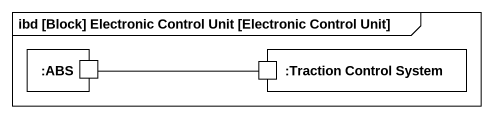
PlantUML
@startuml
mainframe ibd [Block] Electronic Control Unit [Electronic Control Unit]
rectangle ":ABS" as ABS {
  port " " as port1
}
rectangle ":Traction Control System" as Traction_Control_System {
  port " " as port2
}
port1 -right- port2
@enduml
